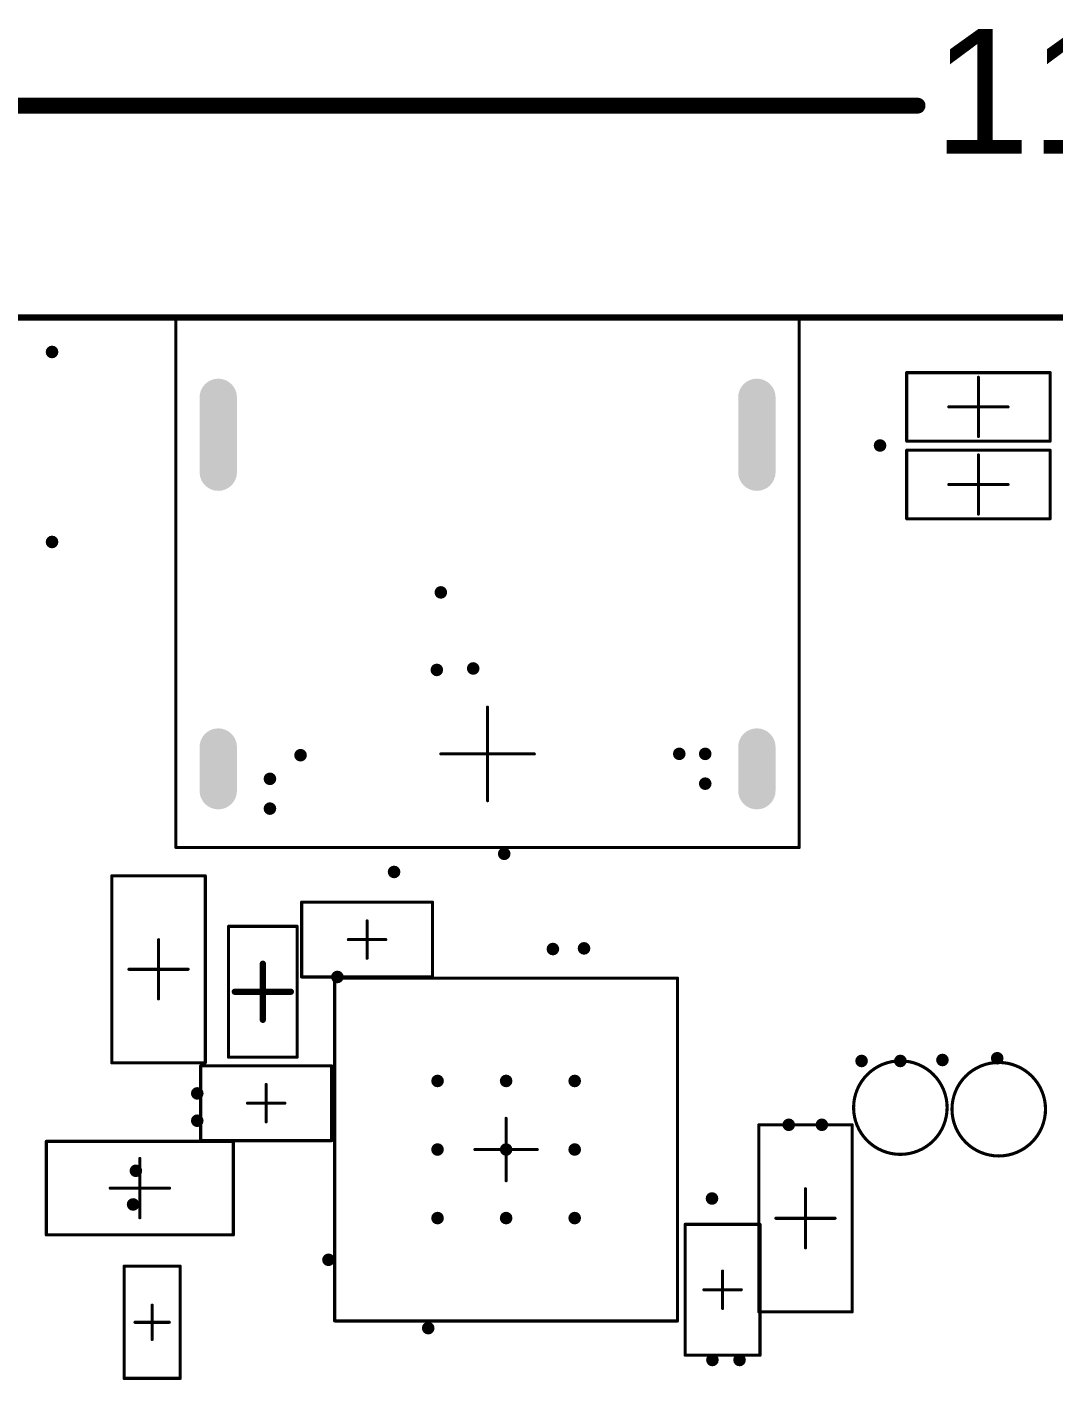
# Model space of a CAD drawing. Header units: inches. Extents: x -0.46 to 4.93, y -0.49 to 6.86.
# Drawn here: x 1.638 to 2.287, y 5.904 to 6.758 of the extents above; entities that cross this region are included whole.
import ezdxf

# ---------------------------------------------------------------- set-up
doc = ezdxf.new("R2010")
doc.units = ezdxf.units.IN
doc.header["$MEASUREMENT"] = 0
for name, color, linetype in [('Board', 6, 'Continuous'), ('Dimensions', 56, 'Continuous'), ('Pad Holes', 156, 'Continuous'), ('Top Courtyard', 56, 'Continuous'), ('Via Holes', 16, 'Continuous')]:
    doc.layers.add(name, color=color, linetype=linetype)
doc.styles.add('Arial', font='', dxfattribs={"height": 0.2})
doc.styles.get('Arial').set_extended_font_data('Arial')

# ---------------------------------------------------------------- blocks, each defined once
blk = doc.blocks.new('QTB_QBLP595_V_171')
at = {"layer": 'Top Courtyard'}
for points in [[(0.03543, 0.01772, 0.00197, 0.00197, 0), (-0.03543, 0.01772, 0.00197, 0.00197, 0)], [(-0.03543, -0.01772, 0.00197, 0.00197, 0), (-0.03543, 0.01772, 0.00197, 0.00197, 0)], [(0.03543, -0.01772, 0.00197, 0.00197, 0), (0.03543, 0.01772, 0.00197, 0.00197, 0)], [(0, -0.01083, 0.00197, 0.00197, 0), (0, 0.01083, 0.00197, 0.00197, 0)], [(0.01083, 0, 0.00197, 0.00197, 0), (-0.01083, 0, 0.00197, 0.00197, 0)], [(0.03543, -0.01772, 0.00197, 0.00197, 0), (-0.03543, -0.01772, 0.00197, 0.00197, 0)]]:
    blk.add_lwpolyline(points, format="xyseb", dxfattribs=at)
for points in [[(-0.03593, 0.01772, 0.000984, 0.000984, 1), (-0.03494, 0.01772, 0.000984, 0.000984, 1)], [(-0.03593, 0.01772, 0.000984, 0.000984, 1), (-0.03494, 0.01772, 0.000984, 0.000984, 1)], [(0.03494, 0.01772, 0.000984, 0.000984, 1), (0.03593, 0.01772, 0.000984, 0.000984, 1)], [(0.03494, 0.01772, 0.000984, 0.000984, 1), (0.03593, 0.01772, 0.000984, 0.000984, 1)], [(-0.00049, 0.01083, 0.000984, 0.000984, 1), (0.00049, 0.01083, 0.000984, 0.000984, 1)], [(-0.01132, 0, 0.000984, 0.000984, 1), (-0.01033, 0, 0.000984, 0.000984, 1)], [(0.01033, 0, 0.000984, 0.000984, 1), (0.01132, 0, 0.000984, 0.000984, 1)], [(-0.03593, -0.01772, 0.000984, 0.000984, 1), (-0.03494, -0.01772, 0.000984, 0.000984, 1)], [(-0.03593, -0.01772, 0.000984, 0.000984, 1), (-0.03494, -0.01772, 0.000984, 0.000984, 1)], [(-0.00049, -0.01083, 0.000984, 0.000984, 1), (0.00049, -0.01083, 0.000984, 0.000984, 1)], [(0.03494, -0.01772, 0.000984, 0.000984, 1), (0.03593, -0.01772, 0.000984, 0.000984, 1)], [(0.03494, -0.01772, 0.000984, 0.000984, 1), (0.03593, -0.01772, 0.000984, 0.000984, 1)]]:
    blk.add_lwpolyline(points, format="xyseb", close=True, dxfattribs=at)
blk = doc.blocks.new('RESC0603_1608__L_204')
at = {"layer": 'Top Courtyard'}
for points in [[(-0.04528, -0.02165, 0.00197, 0.00197, 0), (-0.04528, 0.02165, 0.00197, 0.00197, 0)], [(-0.04528, 0.02165, 0.00197, 0.00197, 0), (0.04528, 0.02165, 0.00197, 0.00197, 0)], [(0, -0.0187, 0.00197, 0.00197, 0), (0, 0.0187, 0.00197, 0.00197, 0)], [(0.04528, -0.02165, 0.00197, 0.00197, 0), (0.04528, 0.02165, 0.00197, 0.00197, 0)], [(-0.0187, 0, 0.00197, 0.00197, 0), (0.0187, 0, 0.00197, 0.00197, 0)], [(-0.04528, -0.02165, 0.00197, 0.00197, 0), (0.04528, -0.02165, 0.00197, 0.00197, 0)]]:
    blk.add_lwpolyline(points, format="xyseb", dxfattribs=at)
for points in [[(-0.04577, 0.02165, 0.000984, 0.000984, 1), (-0.04478, 0.02165, 0.000984, 0.000984, 1)], [(-0.04577, 0.02165, 0.000984, 0.000984, 1), (-0.04478, 0.02165, 0.000984, 0.000984, 1)], [(-0.00049, 0.0187, 0.000984, 0.000984, 1), (0.00049, 0.0187, 0.000984, 0.000984, 1)], [(0.04478, 0.02165, 0.000984, 0.000984, 1), (0.04577, 0.02165, 0.000984, 0.000984, 1)], [(0.04478, 0.02165, 0.000984, 0.000984, 1), (0.04577, 0.02165, 0.000984, 0.000984, 1)], [(-0.01919, 0, 0.000984, 0.000984, 1), (-0.01821, 0, 0.000984, 0.000984, 1)], [(0.01821, 0, 0.000984, 0.000984, 1), (0.01919, 0, 0.000984, 0.000984, 1)], [(-0.04577, -0.02165, 0.000984, 0.000984, 1), (-0.04478, -0.02165, 0.000984, 0.000984, 1)], [(-0.04577, -0.02165, 0.000984, 0.000984, 1), (-0.04478, -0.02165, 0.000984, 0.000984, 1)], [(-0.00049, -0.0187, 0.000984, 0.000984, 1), (0.00049, -0.0187, 0.000984, 0.000984, 1)], [(0.04478, -0.02165, 0.000984, 0.000984, 1), (0.04577, -0.02165, 0.000984, 0.000984, 1)], [(0.04478, -0.02165, 0.000984, 0.000984, 1), (0.04577, -0.02165, 0.000984, 0.000984, 1)]]:
    blk.add_lwpolyline(points, format="xyseb", close=True, dxfattribs=at)
blk = doc.blocks.new('RESC0603_1608__L_205')
at = {"layer": 'Top Courtyard'}
for points in [[(-0.04528, -0.02165, 0.00197, 0.00197, 0), (-0.04528, 0.02165, 0.00197, 0.00197, 0)], [(-0.04528, 0.02165, 0.00197, 0.00197, 0), (0.04528, 0.02165, 0.00197, 0.00197, 0)], [(0, -0.0187, 0.00197, 0.00197, 0), (0, 0.0187, 0.00197, 0.00197, 0)], [(0.04528, -0.02165, 0.00197, 0.00197, 0), (0.04528, 0.02165, 0.00197, 0.00197, 0)], [(-0.0187, 0, 0.00197, 0.00197, 0), (0.0187, 0, 0.00197, 0.00197, 0)], [(-0.04528, -0.02165, 0.00197, 0.00197, 0), (0.04528, -0.02165, 0.00197, 0.00197, 0)]]:
    blk.add_lwpolyline(points, format="xyseb", dxfattribs=at)
for points in [[(-0.04577, 0.02165, 0.000984, 0.000984, 1), (-0.04478, 0.02165, 0.000984, 0.000984, 1)], [(-0.04577, 0.02165, 0.000984, 0.000984, 1), (-0.04478, 0.02165, 0.000984, 0.000984, 1)], [(-0.00049, 0.0187, 0.000984, 0.000984, 1), (0.00049, 0.0187, 0.000984, 0.000984, 1)], [(0.04478, 0.02165, 0.000984, 0.000984, 1), (0.04577, 0.02165, 0.000984, 0.000984, 1)], [(0.04478, 0.02165, 0.000984, 0.000984, 1), (0.04577, 0.02165, 0.000984, 0.000984, 1)], [(-0.01919, 0, 0.000984, 0.000984, 1), (-0.01821, 0, 0.000984, 0.000984, 1)], [(0.01821, 0, 0.000984, 0.000984, 1), (0.01919, 0, 0.000984, 0.000984, 1)], [(-0.04577, -0.02165, 0.000984, 0.000984, 1), (-0.04478, -0.02165, 0.000984, 0.000984, 1)], [(-0.04577, -0.02165, 0.000984, 0.000984, 1), (-0.04478, -0.02165, 0.000984, 0.000984, 1)], [(-0.00049, -0.0187, 0.000984, 0.000984, 1), (0.00049, -0.0187, 0.000984, 0.000984, 1)], [(0.04478, -0.02165, 0.000984, 0.000984, 1), (0.04577, -0.02165, 0.000984, 0.000984, 1)], [(0.04478, -0.02165, 0.000984, 0.000984, 1), (0.04577, -0.02165, 0.000984, 0.000984, 1)]]:
    blk.add_lwpolyline(points, format="xyseb", close=True, dxfattribs=at)
blk = doc.blocks.new('TP075_150_NS_226')
at = {"layer": 'Top Courtyard'}
for points in [[(0.02953, 0, 0.00197, 0.00197, 1), (-0.02953, 0, 0.00197, 0.00197, 1)], [(-0.03002, 0, 0.000984, 0.000984, 1), (-0.02904, 0, 0.000984, 0.000984, 1)], [(0.02904, 0, 0.000984, 0.000984, 1), (0.03002, 0, 0.000984, 0.000984, 1)]]:
    blk.add_lwpolyline(points, format="xyseb", close=True, dxfattribs=at)
blk = doc.blocks.new('TP075_150_NS_231')
at = {"layer": 'Top Courtyard'}
for points in [[(0.02953, 0, 0.00197, 0.00197, 1), (-0.02953, 0, 0.00197, 0.00197, 1)], [(-0.03002, 0, 0.000984, 0.000984, 1), (-0.02904, 0, 0.000984, 0.000984, 1)], [(0.02904, 0, 0.000984, 0.000984, 1), (0.03002, 0, 0.000984, 0.000984, 1)]]:
    blk.add_lwpolyline(points, format="xyseb", close=True, dxfattribs=at)
blk = doc.blocks.new('FTDI_QFN_32_3200X3200EP_V_239')
at = {"layer": 'Via Holes'}
h = blk.add_hatch(color=7, dxfattribs=at)
edge = h.paths.add_edge_path()
edge.add_arc((-0.04331, 0.04331), 0.004, 0, 360)
h = blk.add_hatch(color=7, dxfattribs=at)
edge = h.paths.add_edge_path()
edge.add_arc((0, 0.04331), 0.004, 0, 360)
h = blk.add_hatch(color=7, dxfattribs=at)
edge = h.paths.add_edge_path()
edge.add_arc((0.04331, 0.04331), 0.004, 0, 360)
h = blk.add_hatch(color=7, dxfattribs=at)
edge = h.paths.add_edge_path()
edge.add_arc((-0.04331, 0), 0.004, 0, 360)
h = blk.add_hatch(color=7, dxfattribs=at)
edge = h.paths.add_edge_path()
edge.add_arc((0, 0), 0.004, 0, 360)
h = blk.add_hatch(color=7, dxfattribs=at)
edge = h.paths.add_edge_path()
edge.add_arc((0.04331, 0), 0.004, 0, 360)
h = blk.add_hatch(color=7, dxfattribs=at)
edge = h.paths.add_edge_path()
edge.add_arc((-0.04331, -0.04331), 0.004, 0, 360)
h = blk.add_hatch(color=7, dxfattribs=at)
edge = h.paths.add_edge_path()
edge.add_arc((0, -0.04331), 0.004, 0, 360)
h = blk.add_hatch(color=7, dxfattribs=at)
edge = h.paths.add_edge_path()
edge.add_arc((0.04331, -0.04331), 0.004, 0, 360)
at = {"layer": 'Top Courtyard'}
for points in [[(-0.10827, 0.10827, 0.00197, 0.00197, 0), (-0.10827, -0.10827, 0.00197, 0.00197, 0)], [(0.10827, 0.10827, 0.00197, 0.00197, 0), (-0.10827, 0.10827, 0.00197, 0.00197, 0)], [(0.10827, 0.10827, 0.00197, 0.00197, 0), (0.10827, -0.10827, 0.00197, 0.00197, 0)], [(0, 0.01969, 0.00197, 0.00197, 0), (0, -0.01969, 0.00197, 0.00197, 0)], [(0.01969, 0, 0.00197, 0.00197, 0), (-0.01969, 0, 0.00197, 0.00197, 0)], [(0.10827, -0.10827, 0.00197, 0.00197, 0), (-0.10827, -0.10827, 0.00197, 0.00197, 0)]]:
    blk.add_lwpolyline(points, format="xyseb", dxfattribs=at)
for points in [[(-0.10876, 0.10827, 0.000984, 0.000984, 1), (-0.10778, 0.10827, 0.000984, 0.000984, 1)], [(-0.10876, 0.10827, 0.000984, 0.000984, 1), (-0.10778, 0.10827, 0.000984, 0.000984, 1)], [(0.10778, 0.10827, 0.000984, 0.000984, 1), (0.10876, 0.10827, 0.000984, 0.000984, 1)], [(0.10778, 0.10827, 0.000984, 0.000984, 1), (0.10876, 0.10827, 0.000984, 0.000984, 1)], [(-0.00049, 0.01969, 0.000984, 0.000984, 1), (0.00049, 0.01969, 0.000984, 0.000984, 1)], [(-0.02018, 0, 0.000984, 0.000984, 1), (-0.01919, 0, 0.000984, 0.000984, 1)], [(0.01919, 0, 0.000984, 0.000984, 1), (0.02018, 0, 0.000984, 0.000984, 1)], [(-0.00049, -0.01969, 0.000984, 0.000984, 1), (0.00049, -0.01969, 0.000984, 0.000984, 1)], [(-0.10876, -0.10827, 0.000984, 0.000984, 1), (-0.10778, -0.10827, 0.000984, 0.000984, 1)], [(-0.10876, -0.10827, 0.000984, 0.000984, 1), (-0.10778, -0.10827, 0.000984, 0.000984, 1)], [(0.10778, -0.10827, 0.000984, 0.000984, 1), (0.10876, -0.10827, 0.000984, 0.000984, 1)], [(0.10778, -0.10827, 0.000984, 0.000984, 1), (0.10876, -0.10827, 0.000984, 0.000984, 1)]]:
    blk.add_lwpolyline(points, format="xyseb", close=True, dxfattribs=at)
blk = doc.blocks.new('105450_0101_304')
at = {"layer": 'Pad Holes'}
h = blk.add_hatch(color=7, dxfattribs=at)
edge = h.paths.add_edge_path()
edge.add_arc((-0.17008, -0.00433), 0.01181, 180, 360)
edge.add_line((-0.15827, -0.00433), (-0.15827, 0.02323))
edge.add_arc((-0.17008, 0.02323), 0.01181, 0, 180)
edge.add_line((-0.18189, 0.02323), (-0.18189, -0.00433))
h = blk.add_hatch(color=7, dxfattribs=at)
edge = h.paths.add_edge_path()
edge.add_arc((0.17008, -0.00433), 0.01181, 180, 360)
edge.add_line((0.18189, -0.00433), (0.18189, 0.02323))
edge.add_arc((0.17008, 0.02323), 0.01181, 0, 180)
edge.add_line((0.15827, 0.02323), (0.15827, -0.00433))
h = blk.add_hatch(color=7, dxfattribs=at)
edge = h.paths.add_edge_path()
edge.add_arc((-0.17008, -0.2252), 0.01181, 180, 360)
edge.add_line((-0.15827, -0.2252), (-0.15827, -0.17795))
edge.add_arc((-0.17008, -0.17795), 0.01181, 0, 180)
edge.add_line((-0.18189, -0.17795), (-0.18189, -0.2252))
h = blk.add_hatch(color=7, dxfattribs=at)
edge = h.paths.add_edge_path()
edge.add_arc((0.17008, -0.2252), 0.01181, 180, 360)
edge.add_line((0.18189, -0.2252), (0.18189, -0.17795))
edge.add_arc((0.17008, -0.17795), 0.01181, 0, 180)
edge.add_line((0.15827, -0.17795), (0.15827, -0.2252))
at = {"layer": 'Top Courtyard'}
for points in [[(-0.19685, -0.27559, 0.00197, 0.00197, 0), (-0.19685, 0.05906, 0.00197, 0.00197, 0)], [(0.19685, 0.05906, 0.00197, 0.00197, 0), (-0.19685, 0.05906, 0.00197, 0.00197, 0)], [(0.19685, 0.05906, 0.00197, 0.00197, 0), (0.19685, -0.27559, 0.00197, 0.00197, 0)], [(0, 0.02953, 0.00197, 0.00197, 0), (0, 0, 0.00197, 0.00197, 0)], [(0, 0, 0.00197, 0.00197, 0), (-0.02953, 0, 0.00197, 0.00197, 0)], [(0, 0, 0.00197, 0.00197, 0), (0, -0.02953, 0.00197, 0.00197, 0)], [(0.02953, 0, 0.00197, 0.00197, 0), (0, 0, 0.00197, 0.00197, 0)], [(0.19685, -0.27559, 0.00197, 0.00197, 0), (-0.19685, -0.27559, 0.00197, 0.00197, 0)]]:
    blk.add_lwpolyline(points, format="xyseb", dxfattribs=at)
for points in [[(-0.19734, 0.05906, 0.000984, 0.000984, 1), (-0.19636, 0.05906, 0.000984, 0.000984, 1)], [(-0.19734, 0.05906, 0.000984, 0.000984, 1), (-0.19636, 0.05906, 0.000984, 0.000984, 1)], [(0.19636, 0.05906, 0.000984, 0.000984, 1), (0.19734, 0.05906, 0.000984, 0.000984, 1)], [(0.19636, 0.05906, 0.000984, 0.000984, 1), (0.19734, 0.05906, 0.000984, 0.000984, 1)], [(-0.00049, 0.02953, 0.000984, 0.000984, 1), (0.00049, 0.02953, 0.000984, 0.000984, 1)], [(-0.03002, 0, 0.000984, 0.000984, 1), (-0.02904, 0, 0.000984, 0.000984, 1)], [(-0.00049, 0, 0.000984, 0.000984, 1), (0.00049, 0, 0.000984, 0.000984, 1)], [(-0.00049, 0, 0.000984, 0.000984, 1), (0.00049, 0, 0.000984, 0.000984, 1)], [(-0.00049, 0, 0.000984, 0.000984, 1), (0.00049, 0, 0.000984, 0.000984, 1)], [(-0.00049, 0, 0.000984, 0.000984, 1), (0.00049, 0, 0.000984, 0.000984, 1)], [(0.02904, 0, 0.000984, 0.000984, 1), (0.03002, 0, 0.000984, 0.000984, 1)], [(-0.00049, -0.02953, 0.000984, 0.000984, 1), (0.00049, -0.02953, 0.000984, 0.000984, 1)], [(-0.19734, -0.27559, 0.000984, 0.000984, 1), (-0.19636, -0.27559, 0.000984, 0.000984, 1)], [(-0.19734, -0.27559, 0.000984, 0.000984, 1), (-0.19636, -0.27559, 0.000984, 0.000984, 1)], [(0.19636, -0.27559, 0.000984, 0.000984, 1), (0.19734, -0.27559, 0.000984, 0.000984, 1)], [(0.19636, -0.27559, 0.000984, 0.000984, 1), (0.19734, -0.27559, 0.000984, 0.000984, 1)]]:
    blk.add_lwpolyline(points, format="xyseb", close=True, dxfattribs=at)
blk = doc.blocks.new('RESC0603_1608__N_688')
at = {"layer": 'Top Courtyard'}
for points in [[(0.05906, 0.02953, 0.00197, 0.00197, 0), (-0.05906, 0.02953, 0.00197, 0.00197, 0)], [(-0.05906, -0.02953, 0.00197, 0.00197, 0), (-0.05906, 0.02953, 0.00197, 0.00197, 0)], [(0.05906, -0.02953, 0.00197, 0.00197, 0), (0.05906, 0.02953, 0.00197, 0.00197, 0)], [(0, -0.0187, 0.00197, 0.00197, 0), (0, 0.0187, 0.00197, 0.00197, 0)], [(0.0187, 0, 0.00197, 0.00197, 0), (-0.0187, 0, 0.00197, 0.00197, 0)], [(-0.05906, -0.02953, 0.00197, 0.00197, 0), (0.05906, -0.02953, 0.00197, 0.00197, 0)]]:
    blk.add_lwpolyline(points, format="xyseb", dxfattribs=at)
for points in [[(-0.05955, 0.02953, 0.000984, 0.000984, 1), (-0.05856, 0.02953, 0.000984, 0.000984, 1)], [(-0.05955, 0.02953, 0.000984, 0.000984, 1), (-0.05856, 0.02953, 0.000984, 0.000984, 1)], [(0.05856, 0.02953, 0.000984, 0.000984, 1), (0.05955, 0.02953, 0.000984, 0.000984, 1)], [(0.05856, 0.02953, 0.000984, 0.000984, 1), (0.05955, 0.02953, 0.000984, 0.000984, 1)], [(-0.00049, 0.0187, 0.000984, 0.000984, 1), (0.00049, 0.0187, 0.000984, 0.000984, 1)], [(-0.01919, 0, 0.000984, 0.000984, 1), (-0.01821, 0, 0.000984, 0.000984, 1)], [(0.01821, 0, 0.000984, 0.000984, 1), (0.01919, 0, 0.000984, 0.000984, 1)], [(-0.00049, -0.0187, 0.000984, 0.000984, 1), (0.00049, -0.0187, 0.000984, 0.000984, 1)], [(-0.05955, -0.02953, 0.000984, 0.000984, 1), (-0.05856, -0.02953, 0.000984, 0.000984, 1)], [(-0.05955, -0.02953, 0.000984, 0.000984, 1), (-0.05856, -0.02953, 0.000984, 0.000984, 1)], [(0.05856, -0.02953, 0.000984, 0.000984, 1), (0.05955, -0.02953, 0.000984, 0.000984, 1)], [(0.05856, -0.02953, 0.000984, 0.000984, 1), (0.05955, -0.02953, 0.000984, 0.000984, 1)]]:
    blk.add_lwpolyline(points, format="xyseb", close=True, dxfattribs=at)
blk = doc.blocks.new('RESC1608X55X25LL10T15_689')
at = {"layer": 'Top Courtyard'}
for points in [[(0.04134, 0.02165, 0.00197, 0.00197, 0), (-0.04134, 0.02165, 0.00197, 0.00197, 0)], [(-0.04134, -0.02165, 0.00197, 0.00197, 0), (-0.04134, 0.02165, 0.00197, 0.00197, 0)], [(0, -0.01772, 0.00394, 0.00394, 0), (0, 0.01772, 0.00394, 0.00394, 0)], [(0.04134, -0.02165, 0.00197, 0.00197, 0), (0.04134, 0.02165, 0.00197, 0.00197, 0)], [(-0.01772, 0, 0.00394, 0.00394, 0), (0.01772, 0, 0.00394, 0.00394, 0)], [(0.04134, -0.02165, 0.00197, 0.00197, 0), (-0.04134, -0.02165, 0.00197, 0.00197, 0)]]:
    blk.add_lwpolyline(points, format="xyseb", dxfattribs=at)
for points in [[(-0.04183, 0.02165, 0.000984, 0.000984, 1), (-0.04085, 0.02165, 0.000984, 0.000984, 1)], [(-0.04183, 0.02165, 0.000984, 0.000984, 1), (-0.04085, 0.02165, 0.000984, 0.000984, 1)], [(-0.00098, 0.01772, 0.00197, 0.00197, 1), (0.00098, 0.01772, 0.00197, 0.00197, 1)], [(0.04085, 0.02165, 0.000984, 0.000984, 1), (0.04183, 0.02165, 0.000984, 0.000984, 1)], [(0.04085, 0.02165, 0.000984, 0.000984, 1), (0.04183, 0.02165, 0.000984, 0.000984, 1)], [(-0.0187, 0, 0.00197, 0.00197, 1), (-0.01673, 0, 0.00197, 0.00197, 1)], [(0.01673, 0, 0.00197, 0.00197, 1), (0.0187, 0, 0.00197, 0.00197, 1)], [(-0.00098, -0.01772, 0.00197, 0.00197, 1), (0.00098, -0.01772, 0.00197, 0.00197, 1)], [(-0.04183, -0.02165, 0.000984, 0.000984, 1), (-0.04085, -0.02165, 0.000984, 0.000984, 1)], [(-0.04183, -0.02165, 0.000984, 0.000984, 1), (-0.04085, -0.02165, 0.000984, 0.000984, 1)], [(0.04085, -0.02165, 0.000984, 0.000984, 1), (0.04183, -0.02165, 0.000984, 0.000984, 1)], [(0.04085, -0.02165, 0.000984, 0.000984, 1), (0.04183, -0.02165, 0.000984, 0.000984, 1)]]:
    blk.add_lwpolyline(points, format="xyseb", close=True, dxfattribs=at)
blk = doc.blocks.new('CAPC0603_1608_100_N_858')
at = {"layer": 'Top Courtyard'}
for points in [[(0.05906, 0.02953, 0.00197, 0.00197, 0), (-0.05906, 0.02953, 0.00197, 0.00197, 0)], [(-0.05906, -0.02953, 0.00197, 0.00197, 0), (-0.05906, 0.02953, 0.00197, 0.00197, 0)], [(0.05906, -0.02953, 0.00197, 0.00197, 0), (0.05906, 0.02953, 0.00197, 0.00197, 0)], [(0, -0.0187, 0.00197, 0.00197, 0), (0, 0.0187, 0.00197, 0.00197, 0)], [(0.0187, 0, 0.00197, 0.00197, 0), (-0.0187, 0, 0.00197, 0.00197, 0)], [(0.05906, -0.02953, 0.00197, 0.00197, 0), (-0.05906, -0.02953, 0.00197, 0.00197, 0)]]:
    blk.add_lwpolyline(points, format="xyseb", dxfattribs=at)
for points in [[(-0.05955, 0.02953, 0.000984, 0.000984, 1), (-0.05856, 0.02953, 0.000984, 0.000984, 1)], [(-0.05955, 0.02953, 0.000984, 0.000984, 1), (-0.05856, 0.02953, 0.000984, 0.000984, 1)], [(0.05856, 0.02953, 0.000984, 0.000984, 1), (0.05955, 0.02953, 0.000984, 0.000984, 1)], [(0.05856, 0.02953, 0.000984, 0.000984, 1), (0.05955, 0.02953, 0.000984, 0.000984, 1)], [(-0.00049, 0.0187, 0.000984, 0.000984, 1), (0.00049, 0.0187, 0.000984, 0.000984, 1)], [(-0.01919, 0, 0.000984, 0.000984, 1), (-0.01821, 0, 0.000984, 0.000984, 1)], [(0.01821, 0, 0.000984, 0.000984, 1), (0.01919, 0, 0.000984, 0.000984, 1)], [(-0.00049, -0.0187, 0.000984, 0.000984, 1), (0.00049, -0.0187, 0.000984, 0.000984, 1)], [(-0.05955, -0.02953, 0.000984, 0.000984, 1), (-0.05856, -0.02953, 0.000984, 0.000984, 1)], [(-0.05955, -0.02953, 0.000984, 0.000984, 1), (-0.05856, -0.02953, 0.000984, 0.000984, 1)], [(0.05856, -0.02953, 0.000984, 0.000984, 1), (0.05955, -0.02953, 0.000984, 0.000984, 1)], [(0.05856, -0.02953, 0.000984, 0.000984, 1), (0.05955, -0.02953, 0.000984, 0.000984, 1)]]:
    blk.add_lwpolyline(points, format="xyseb", close=True, dxfattribs=at)
blk = doc.blocks.new('CAPC0402_1005_70_N_859')
at = {"layer": 'Top Courtyard'}
for points in [[(-0.04134, 0.02362, 0.00197, 0.00197, 0), (0.04134, 0.02362, 0.00197, 0.00197, 0)], [(-0.04134, 0.02362, 0.00197, 0.00197, 0), (-0.04134, -0.02362, 0.00197, 0.00197, 0)], [(0.04134, 0.02362, 0.00197, 0.00197, 0), (0.04134, -0.02362, 0.00197, 0.00197, 0)], [(0, 0.01181, 0.00197, 0.00197, 0), (0, -0.01181, 0.00197, 0.00197, 0)], [(0.01181, 0, 0.00197, 0.00197, 0), (-0.01181, 0, 0.00197, 0.00197, 0)], [(0.04134, -0.02362, 0.00197, 0.00197, 0), (-0.04134, -0.02362, 0.00197, 0.00197, 0)]]:
    blk.add_lwpolyline(points, format="xyseb", dxfattribs=at)
for points in [[(-0.04183, 0.02362, 0.000984, 0.000984, 1), (-0.04085, 0.02362, 0.000984, 0.000984, 1)], [(-0.04183, 0.02362, 0.000984, 0.000984, 1), (-0.04085, 0.02362, 0.000984, 0.000984, 1)], [(0.04085, 0.02362, 0.000984, 0.000984, 1), (0.04183, 0.02362, 0.000984, 0.000984, 1)], [(0.04085, 0.02362, 0.000984, 0.000984, 1), (0.04183, 0.02362, 0.000984, 0.000984, 1)], [(-0.00049, 0.01181, 0.000984, 0.000984, 1), (0.00049, 0.01181, 0.000984, 0.000984, 1)], [(-0.0123, 0, 0.000984, 0.000984, 1), (-0.01132, 0, 0.000984, 0.000984, 1)], [(0.01132, 0, 0.000984, 0.000984, 1), (0.0123, 0, 0.000984, 0.000984, 1)], [(-0.00049, -0.01181, 0.000984, 0.000984, 1), (0.00049, -0.01181, 0.000984, 0.000984, 1)], [(-0.04183, -0.02362, 0.000984, 0.000984, 1), (-0.04085, -0.02362, 0.000984, 0.000984, 1)], [(-0.04183, -0.02362, 0.000984, 0.000984, 1), (-0.04085, -0.02362, 0.000984, 0.000984, 1)], [(0.04085, -0.02362, 0.000984, 0.000984, 1), (0.04183, -0.02362, 0.000984, 0.000984, 1)], [(0.04085, -0.02362, 0.000984, 0.000984, 1), (0.04183, -0.02362, 0.000984, 0.000984, 1)]]:
    blk.add_lwpolyline(points, format="xyseb", close=True, dxfattribs=at)
blk = doc.blocks.new('CAPC0402_1005_70_N_860')
at = {"layer": 'Top Courtyard'}
for points in [[(-0.04134, 0.02362, 0.00197, 0.00197, 0), (0.04134, 0.02362, 0.00197, 0.00197, 0)], [(-0.04134, 0.02362, 0.00197, 0.00197, 0), (-0.04134, -0.02362, 0.00197, 0.00197, 0)], [(0.04134, -0.02362, 0.00197, 0.00197, 0), (0.04134, 0.02362, 0.00197, 0.00197, 0)], [(0, -0.01181, 0.00197, 0.00197, 0), (0, 0.01181, 0.00197, 0.00197, 0)], [(-0.01181, 0, 0.00197, 0.00197, 0), (0.01181, 0, 0.00197, 0.00197, 0)], [(-0.04134, -0.02362, 0.00197, 0.00197, 0), (0.04134, -0.02362, 0.00197, 0.00197, 0)]]:
    blk.add_lwpolyline(points, format="xyseb", dxfattribs=at)
for points in [[(-0.04183, 0.02362, 0.000984, 0.000984, 1), (-0.04085, 0.02362, 0.000984, 0.000984, 1)], [(-0.04183, 0.02362, 0.000984, 0.000984, 1), (-0.04085, 0.02362, 0.000984, 0.000984, 1)], [(0.04085, 0.02362, 0.000984, 0.000984, 1), (0.04183, 0.02362, 0.000984, 0.000984, 1)], [(0.04085, 0.02362, 0.000984, 0.000984, 1), (0.04183, 0.02362, 0.000984, 0.000984, 1)], [(-0.00049, 0.01181, 0.000984, 0.000984, 1), (0.00049, 0.01181, 0.000984, 0.000984, 1)], [(-0.0123, 0, 0.000984, 0.000984, 1), (-0.01132, 0, 0.000984, 0.000984, 1)], [(0.01132, 0, 0.000984, 0.000984, 1), (0.0123, 0, 0.000984, 0.000984, 1)], [(-0.00049, -0.01181, 0.000984, 0.000984, 1), (0.00049, -0.01181, 0.000984, 0.000984, 1)], [(-0.04183, -0.02362, 0.000984, 0.000984, 1), (-0.04085, -0.02362, 0.000984, 0.000984, 1)], [(-0.04183, -0.02362, 0.000984, 0.000984, 1), (-0.04085, -0.02362, 0.000984, 0.000984, 1)], [(0.04085, -0.02362, 0.000984, 0.000984, 1), (0.04183, -0.02362, 0.000984, 0.000984, 1)], [(0.04085, -0.02362, 0.000984, 0.000984, 1), (0.04183, -0.02362, 0.000984, 0.000984, 1)]]:
    blk.add_lwpolyline(points, format="xyseb", close=True, dxfattribs=at)
blk = doc.blocks.new('CAPC0402_1005_70_N_861')
at = {"layer": 'Top Courtyard'}
for points in [[(-0.04134, 0.02362, 0.00197, 0.00197, 0), (0.04134, 0.02362, 0.00197, 0.00197, 0)], [(-0.04134, -0.02362, 0.00197, 0.00197, 0), (-0.04134, 0.02362, 0.00197, 0.00197, 0)], [(0.04134, -0.02362, 0.00197, 0.00197, 0), (0.04134, 0.02362, 0.00197, 0.00197, 0)], [(0, -0.01181, 0.00197, 0.00197, 0), (0, 0.01181, 0.00197, 0.00197, 0)], [(-0.01181, 0, 0.00197, 0.00197, 0), (0.01181, 0, 0.00197, 0.00197, 0)], [(-0.04134, -0.02362, 0.00197, 0.00197, 0), (0.04134, -0.02362, 0.00197, 0.00197, 0)]]:
    blk.add_lwpolyline(points, format="xyseb", dxfattribs=at)
for points in [[(-0.04183, 0.02362, 0.000984, 0.000984, 1), (-0.04085, 0.02362, 0.000984, 0.000984, 1)], [(-0.04183, 0.02362, 0.000984, 0.000984, 1), (-0.04085, 0.02362, 0.000984, 0.000984, 1)], [(0.04085, 0.02362, 0.000984, 0.000984, 1), (0.04183, 0.02362, 0.000984, 0.000984, 1)], [(0.04085, 0.02362, 0.000984, 0.000984, 1), (0.04183, 0.02362, 0.000984, 0.000984, 1)], [(-0.00049, 0.01181, 0.000984, 0.000984, 1), (0.00049, 0.01181, 0.000984, 0.000984, 1)], [(-0.0123, 0, 0.000984, 0.000984, 1), (-0.01132, 0, 0.000984, 0.000984, 1)], [(0.01132, 0, 0.000984, 0.000984, 1), (0.0123, 0, 0.000984, 0.000984, 1)], [(-0.00049, -0.01181, 0.000984, 0.000984, 1), (0.00049, -0.01181, 0.000984, 0.000984, 1)], [(-0.04183, -0.02362, 0.000984, 0.000984, 1), (-0.04085, -0.02362, 0.000984, 0.000984, 1)], [(-0.04183, -0.02362, 0.000984, 0.000984, 1), (-0.04085, -0.02362, 0.000984, 0.000984, 1)], [(0.04085, -0.02362, 0.000984, 0.000984, 1), (0.04183, -0.02362, 0.000984, 0.000984, 1)], [(0.04085, -0.02362, 0.000984, 0.000984, 1), (0.04183, -0.02362, 0.000984, 0.000984, 1)]]:
    blk.add_lwpolyline(points, format="xyseb", close=True, dxfattribs=at)
blk = doc.blocks.new('CAPC0603_1608_100_N_862')
at = {"layer": 'Top Courtyard'}
for points in [[(-0.05906, 0.02953, 0.00197, 0.00197, 0), (0.05906, 0.02953, 0.00197, 0.00197, 0)], [(-0.05906, -0.02953, 0.00197, 0.00197, 0), (-0.05906, 0.02953, 0.00197, 0.00197, 0)], [(0.05906, -0.02953, 0.00197, 0.00197, 0), (0.05906, 0.02953, 0.00197, 0.00197, 0)], [(0, -0.0187, 0.00197, 0.00197, 0), (0, 0.0187, 0.00197, 0.00197, 0)], [(-0.0187, 0, 0.00197, 0.00197, 0), (0.0187, 0, 0.00197, 0.00197, 0)], [(-0.05906, -0.02953, 0.00197, 0.00197, 0), (0.05906, -0.02953, 0.00197, 0.00197, 0)]]:
    blk.add_lwpolyline(points, format="xyseb", dxfattribs=at)
for points in [[(-0.05955, 0.02953, 0.000984, 0.000984, 1), (-0.05856, 0.02953, 0.000984, 0.000984, 1)], [(-0.05955, 0.02953, 0.000984, 0.000984, 1), (-0.05856, 0.02953, 0.000984, 0.000984, 1)], [(0.05856, 0.02953, 0.000984, 0.000984, 1), (0.05955, 0.02953, 0.000984, 0.000984, 1)], [(0.05856, 0.02953, 0.000984, 0.000984, 1), (0.05955, 0.02953, 0.000984, 0.000984, 1)], [(-0.00049, 0.0187, 0.000984, 0.000984, 1), (0.00049, 0.0187, 0.000984, 0.000984, 1)], [(-0.01919, 0, 0.000984, 0.000984, 1), (-0.01821, 0, 0.000984, 0.000984, 1)], [(0.01821, 0, 0.000984, 0.000984, 1), (0.01919, 0, 0.000984, 0.000984, 1)], [(-0.00049, -0.0187, 0.000984, 0.000984, 1), (0.00049, -0.0187, 0.000984, 0.000984, 1)], [(-0.05955, -0.02953, 0.000984, 0.000984, 1), (-0.05856, -0.02953, 0.000984, 0.000984, 1)], [(-0.05955, -0.02953, 0.000984, 0.000984, 1), (-0.05856, -0.02953, 0.000984, 0.000984, 1)], [(0.05856, -0.02953, 0.000984, 0.000984, 1), (0.05955, -0.02953, 0.000984, 0.000984, 1)], [(0.05856, -0.02953, 0.000984, 0.000984, 1), (0.05955, -0.02953, 0.000984, 0.000984, 1)]]:
    blk.add_lwpolyline(points, format="xyseb", close=True, dxfattribs=at)

msp = doc.modelspace()

# ---------------------------------------------------------------- hatches: boundary and pattern name
at = {"layer": 'Via Holes'}
h = msp.add_hatch(color=7, dxfattribs=at)
edge = h.paths.add_edge_path()
edge.add_arc((1.65407, 6.55309), 0.004, 0, 360)
h = msp.add_hatch(color=7, dxfattribs=at)
edge = h.paths.add_edge_path()
edge.add_arc((2.177, 6.494), 0.004, 0, 360)
h = msp.add_hatch(color=7, dxfattribs=at)
edge = h.paths.add_edge_path()
edge.add_arc((1.65407, 6.43309), 0.004, 0, 360)
h = msp.add_hatch(color=7, dxfattribs=at)
edge = h.paths.add_edge_path()
edge.add_arc((1.89961, 6.40123), 0.004, 0, 360)
h = msp.add_hatch(color=7, dxfattribs=at)
edge = h.paths.add_edge_path()
edge.add_arc((1.89708, 6.35227), 0.004, 0, 360)
h = msp.add_hatch(color=7, dxfattribs=at)
edge = h.paths.add_edge_path()
edge.add_arc((1.92005, 6.35318), 0.004, 0, 360)
h = msp.add_hatch(color=7, dxfattribs=at)
edge = h.paths.add_edge_path()
edge.add_arc((1.81102, 6.29839), 0.004, 0, 360)
h = msp.add_hatch(color=7, dxfattribs=at)
edge = h.paths.add_edge_path()
edge.add_arc((2.0502, 6.29926), 0.004, 0, 360)
h = msp.add_hatch(color=7, dxfattribs=at)
edge = h.paths.add_edge_path()
edge.add_arc((2.06659, 6.29923), 0.004, 0, 360)
h = msp.add_hatch(color=7, dxfattribs=at)
edge = h.paths.add_edge_path()
edge.add_arc((1.79168, 6.28348), 0.004, 0, 360)
h = msp.add_hatch(color=7, dxfattribs=at)
edge = h.paths.add_edge_path()
edge.add_arc((2.06659, 6.28042), 0.004, 0, 360)
h = msp.add_hatch(color=7, dxfattribs=at)
edge = h.paths.add_edge_path()
edge.add_arc((1.79168, 6.26467), 0.004, 0, 360)
h = msp.add_hatch(color=7, dxfattribs=at)
edge = h.paths.add_edge_path()
edge.add_arc((1.93963, 6.23612), 0.004, 0, 360)
h = msp.add_hatch(color=7, dxfattribs=at)
edge = h.paths.add_edge_path()
edge.add_arc((1.87008, 6.22466), 0.004, 0, 360)
h = msp.add_hatch(color=7, dxfattribs=at)
edge = h.paths.add_edge_path()
edge.add_arc((1.97038, 6.17597), 0.004, 0, 360)
h = msp.add_hatch(color=7, dxfattribs=at)
edge = h.paths.add_edge_path()
edge.add_arc((1.99006, 6.17639), 0.004, 0, 360)
h = msp.add_hatch(color=7, dxfattribs=at)
edge = h.paths.add_edge_path()
edge.add_arc((1.83429, 6.15832), 0.004, 0, 360)
h = msp.add_hatch(color=7, dxfattribs=at)
edge = h.paths.add_edge_path()
edge.add_arc((2.21641, 6.10588), 0.004, 0, 360)
h = msp.add_hatch(color=7, dxfattribs=at)
edge = h.paths.add_edge_path()
edge.add_arc((2.251, 6.107), 0.004, 0, 360)
h = msp.add_hatch(color=7, dxfattribs=at)
edge = h.paths.add_edge_path()
edge.add_arc((2.16535, 6.10528), 0.004, 0, 360)
h = msp.add_hatch(color=7, dxfattribs=at)
edge = h.paths.add_edge_path()
edge.add_arc((2.18983, 6.10528), 0.004, 0, 360)
h = msp.add_hatch(color=7, dxfattribs=at)
edge = h.paths.add_edge_path()
edge.add_arc((1.74578, 6.08478), 0.004, 0, 360)
h = msp.add_hatch(color=7, dxfattribs=at)
edge = h.paths.add_edge_path()
edge.add_arc((1.74578, 6.06753), 0.004, 0, 360)
h = msp.add_hatch(color=7, dxfattribs=at)
edge = h.paths.add_edge_path()
edge.add_arc((2.11935, 6.06495), 0.004, 0, 360)
h = msp.add_hatch(color=7, dxfattribs=at)
edge = h.paths.add_edge_path()
edge.add_arc((2.14027, 6.06495), 0.004, 0, 360)
h = msp.add_hatch(color=7, dxfattribs=at)
edge = h.paths.add_edge_path()
edge.add_arc((1.70702, 6.03589), 0.004, 0, 360)
h = msp.add_hatch(color=7, dxfattribs=at)
edge = h.paths.add_edge_path()
edge.add_arc((1.70526, 6.01464), 0.004, 0, 360)
h = msp.add_hatch(color=7, dxfattribs=at)
edge = h.paths.add_edge_path()
edge.add_arc((2.07088, 6.01841), 0.004, 0, 360)
h = msp.add_hatch(color=7, dxfattribs=at)
edge = h.paths.add_edge_path()
edge.add_arc((1.82865, 5.97968), 0.004, 0, 360)
h = msp.add_hatch(color=7, dxfattribs=at)
edge = h.paths.add_edge_path()
edge.add_arc((1.89164, 5.93652), 0.004, 0, 360)
h = msp.add_hatch(color=7, dxfattribs=at)
edge = h.paths.add_edge_path()
edge.add_arc((2.07113, 5.91642), 0.004, 0, 360)
h = msp.add_hatch(color=7, dxfattribs=at)
edge = h.paths.add_edge_path()
edge.add_arc((2.08826, 5.91642), 0.004, 0, 360)

# ---------------------------------------------------------------- linework, layer by layer
at = {"layer": 'Board'}
msp.add_lwpolyline([(0, 6.5748, 0.00394, 0.00394, 0), (4.64567, 6.5748, 0.00394, 0.00394, 0)], format="xyseb", dxfattribs=at)
at = {"layer": 'Dimensions'}
msp.add_lwpolyline([(0.15748, 6.70866, 0.01, 0.01, 0), (2.20071, 6.70866, 0.01, 0.01, 0)], format="xyseb", dxfattribs=at)
msp.add_lwpolyline([(2.19821, 6.70866, 0.005, 0.005, 1), (2.20321, 6.70866, 0.005, 0.005, 1)], format="xyseb", close=True, dxfattribs=at)

# ---------------------------------------------------------------- block references
for name, p, rotation in [('105450_0101_304', (1.92913, 6.29921), 180), ('RESC0603_1608__N_688', (1.72133, 6.16317), 270), ('RESC1608X55X25LL10T15_689', (1.7872, 6.14898), 270), ('FTDI_QFN_32_3200X3200EP_V_239', (1.94085, 6.04934), 180), ('CAPC0603_1608_100_N_858', (2.12992, 6.0059), 270), ('CAPC0402_1005_70_N_859', (2.07756, 5.96076), 90), ('QTB_QBLP595_V_171', (1.71729, 5.94022), 270)]:
    msp.add_blockref(name, p, dxfattribs=dict(rotation=rotation))
for name, p in [('RESC0603_1608__L_205', (2.23912, 6.51839)), ('RESC0603_1608__L_204', (2.23912, 6.46937)), ('CAPC0402_1005_70_N_860', (1.85303, 6.18195)), ('CAPC0402_1005_70_N_861', (1.78928, 6.07859)), ('TP075_150_NS_231', (2.18983, 6.07581)), ('TP075_150_NS_226', (2.25197, 6.0748)), ('CAPC0603_1608_100_N_862', (1.70952, 6.02495))]:
    msp.add_blockref(name, p)

# ---------------------------------------------------------------- texts
at = {"layer": 'Dimensions', "style": 'Arial'}
msp.add_text('110,00', height=0.07874, dxfattribs=at).set_placement((2.21071, 6.67839))

doc.saveas('drawing.dxf')
